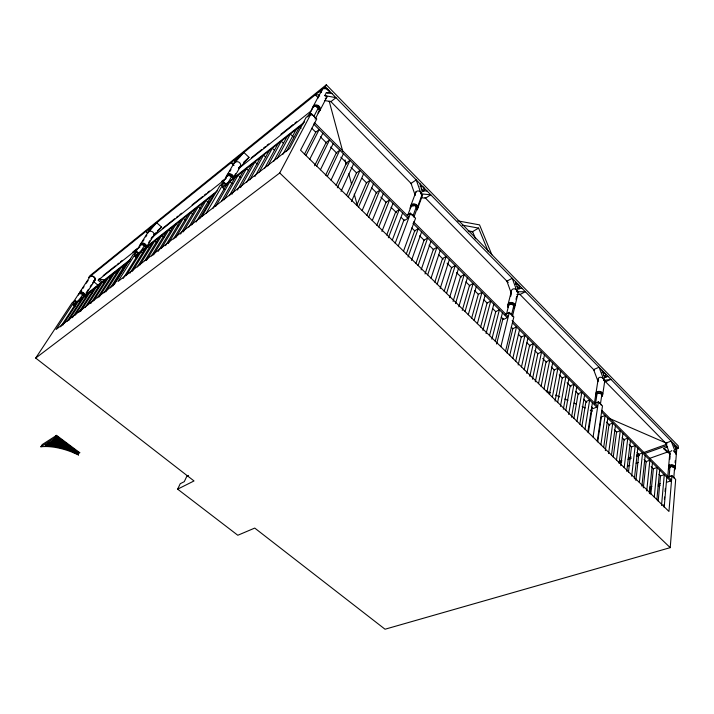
<?xml version="1.0" encoding="UTF-8"?>
<svg xmlns="http://www.w3.org/2000/svg" width="714" height="714" viewBox="0 0 714 714"><rect width="100%" height="100%" fill="white"/><g stroke="black" fill="none" stroke-linecap="round" stroke-linejoin="round"><path stroke-width="1.07" d="M676.069 449.017L678.166 448.267L678.3 445.929L326.316 84.779L90 275.649L88.768 277.541L325.307 86.751L326.316 84.779M415.423 194.717C414.531 190.156 420.484 189.406 421.135 193.86L422.652 194.583L421.742 195.877M515.044 305.69L518.328 292.204L517.177 291.803C516.24 286.707 509.653 288.581 511.456 293.409M675.096 462.717L675.274 460.539M675.81 453.997L675.988 451.819M673.293 450.677L676.096 453.872L676.381 450.293L673.936 443.938M675.301 467.09L676.89 447.473M188.469 475.408L186.845 476.238L184.274 481.664L180.24 483.699L177.643 489.152L237.807 535.259L254.737 528.083L385.042 629.221L670.223 547.647L675.676 479.406L671.936 475.649L669.116 476.595L669.955 466.742M671.936 475.649L668.956 511.465L300.549 150.199L316.748 119.006L311.197 113.437L306.074 117.489L289.545 148.566L118.015 281.477L136.802 251.587L138.489 253.033M673.811 477.523L674.614 467.661M666.805 482.209L670.58 480.959L670.723 479.29L601.857 410.345M667.804 476.167L668.465 468.509M668.607 466.885L669.83 452.747M669.17 466.902L669.348 464.725M669.821 459.281L670.098 456.023M598.046 380.312C597.556 375.734 603.464 376.581 603.982 380.33L604.829 380.446L602.759 394.36M663.743 506.77L663.931 504.602M664.404 499.193L664.6 497.024M665.073 491.616L665.359 488.367M664.216 506.869L666.805 477.184M661.53 505.432L664.279 474.658L660.512 475.935L658.977 474.399M658.183 501.174L660.512 475.935M656.88 499.684L659.656 470.035M654.274 497.123L657.112 467.483L653.346 468.786L650.856 493.99M649.374 493.526L652.444 462.824M650.106 493.865L650.65 488.412M646.732 490.937L649.874 460.253L646.116 461.583L643.35 487.841M641.904 486.198L645.17 455.541M639.36 482.494L642.582 452.953L636.549 455.121M634.362 478.817L637.834 448.205M635.888 480.522L638.816 454.309M631.676 476.184L635.219 445.59L631.462 446.973L628.481 472.061M626.758 471.356L630.426 440.806M624.179 467.616L627.793 438.164L624.036 439.574L620.761 465.706M619.216 462.752L622.956 433.336M616.485 460.075L620.296 430.676L616.548 432.104L613.237 457.103M40.885 446.777L55.255 437.557L56.567 435.361L79.772 452.747L77.817 453.274L78.513 454.952L71.927 452.087A50.096 25.276 26.9 0 0 40.885 446.777L42.206 444.599L56.567 435.361M611.479 455.166L615.423 425.794M608.578 453.551L612.737 423.116L608.997 424.571L605.356 450.614M603.669 447.508L607.819 418.199M600.893 444.777L605.115 415.486L601.375 416.976L597.707 441.886M605.302 377.251L605.624 375.109M597.288 441.181L602.491 405.918L598.412 401.821L595.619 402.973L597.109 393.289M600.456 403.874L601.911 394.182M605.49 381.704L610.943 379.402L603.982 380.33L604.499 376.822L602.045 370.28M591.424 407.06L593.004 408.622L596.734 407.105L596.984 405.472L512.161 320.55M593.075 437.048L598.412 401.821M594.414 403.303L595.744 394.699M595.994 393.102L598.136 379.232M587.836 431.979L592.415 402.785M588.381 432.666L592.317 407.399M585.007 429.203L589.657 400.027L585.926 401.571L581.901 426.383M579.813 424.107L584.605 394.976M576.957 421.305L581.821 392.191L578.099 393.771L573.886 418.529M571.53 417.244L576.725 387.095M568.639 414.415L573.913 384.293L570.2 385.89L565.791 410.595M563.346 409.22L568.772 379.143M560.428 406.364L565.943 376.314L562.23 377.947L557.634 402.598M555.081 401.125L560.749 371.119M552.341 397.171L557.893 368.263L554.18 369.923L549.387 394.512M546.951 391.888L552.654 363.024M543.988 388.978L549.762 360.142L546.067 361.828L541.069 386.363M538.543 383.641L544.479 354.849M535.321 381.767L541.569 351.94L537.874 353.662L532.448 379.196M529.824 376.376L536.232 346.602M526.798 373.413L533.287 343.666L529.601 345.415L524.201 369.825M521.479 366.916L527.905 338.275M518.186 364.979L524.942 335.312L521.256 337.097L515.642 361.436M512.831 358.428L519.497 329.868M509.742 355.402L516.508 326.878L512.831 328.699L507.011 352.966M505.548 351.226L513.848 316.909L509.332 312.384L504.762 314.704M511.59 314.651L513.893 305.235M516.909 294.543L519.988 294.507L525.361 291.714L517.177 291.803L518.007 288.402L515.544 281.655M515.981 299.362L516.74 296.256M514.669 307.243L512.384 316.65A3.588 2.597 12.3 0 0 509.189 313.455M519.078 289.09L519.587 287.019M501.219 317.123L503.575 319.461L507.235 317.614L507.636 316.016L413.558 221.831M500.88 346.638L509.332 312.384M510.697 296.31L511.474 293.204M506.592 313.776L508.93 304.387M496.605 344.023L503.049 318.382M508.047 304.485L511.411 291.035M495.266 341.212L502.451 312.83M491.857 339.177L499.407 309.778L495.748 311.661L489.483 335.785M486.082 333.518L493.811 304.182M482.905 330.412L490.732 301.103L487.082 303.022L480.593 327.066M477.363 323.656L485.083 295.453M474.158 320.515L481.977 292.347L478.335 294.302L471.615 318.266M468.277 314.749L476.274 286.644M465.046 311.572L473.132 283.503L469.5 285.493L462.244 310.42M458.799 306.788L467.375 277.746M455.532 303.584L464.207 274.578L460.584 276.604L453.078 301.442M449.525 297.702L458.397 268.767M446.545 293.427L455.202 265.563L451.587 267.634L444.153 291.339M440.154 288.518L449.329 259.7M437.147 284.226L446.098 256.469L442.493 258.566L434.808 282.191M431.033 278.228L440.172 250.543M427.668 274.917L436.906 247.276L433.318 249.418L425.035 273.962M421.135 269.883L430.926 241.296M418.083 265.528L427.632 238.003L424.045 240.181L415.86 263.609M411.478 260.423L421.59 231.952M408.042 257.049L418.261 228.632L414.682 230.845L406.239 254.175M403.508 251.158L415.566 218.225L410.55 213.191L407.881 214.896L411.255 205.9M414.37 215.905L416.208 210.898M417.172 208.015L421.92 195.127M417.752 208.229L422.492 195.341M413.058 215.708L416.387 206.703M421.242 197.76L425.535 198.162L430.765 194.797L421.135 193.86L422.34 190.611L419.886 183.659M401.25 217.449L404.392 220.581L407.953 218.323L408.524 216.797L314.392 122.558M398.296 246.044L410.55 213.191M410.827 205.605L416.021 191.763M395.172 243.251L404.062 219.662M392.263 240.207L402.634 212.995M388.362 237.771L399.233 209.604L395.69 211.906L386.702 235.022M381.919 231.452L393.012 203.374M378.768 226.981L389.585 199.947L386.042 202.294L376.778 225.294M372.271 220.599L383.293 193.664M368.692 217.092L379.83 190.201L376.305 192.584L366.764 215.476M362.123 210.648L373.476 183.846M358.499 207.105L369.977 180.347L366.469 182.775L356.634 205.552M518.328 292.196L517.828 292.82M351.431 201.58L363.56 173.93M348.209 197.01L360.026 170.396L356.527 172.859L346.406 195.52M341.051 191.414L353.546 163.908M337.356 187.782L349.976 160.338L346.486 162.854L336.071 185.39M331.019 180.16L343.425 153.787M327.289 176.492L339.819 150.181L336.348 152.742L325.629 175.144M320.434 169.78L333.197 143.568M316.659 166.076L329.556 139.917L326.102 142.523L314.588 165.764M309.742 159.284L322.871 133.232M305.922 155.545L319.185 129.555L315.749 132.206L304.405 154.34M315.16 119.122L318.614 112.491M319.908 110.474L327.217 96.435M313.973 116.221L318.435 107.716M325.218 98.8L326.762 97.202L326.325 96.211L324.781 95.596L326.387 92.525L331.974 93.588M177.643 489.152L194.012 480.95L35.7 358.08L279.718 172.975L311.197 113.437M313.312 106.19L319.256 94.998M320.738 92.195L322.219 89.402M308.627 115.463L313.134 106.975M319.649 96.229L319.274 94.962L321.175 91.82L319.024 91.811M286.359 151.591L299.63 126.735L301.112 128.208M282.949 154.233L296.265 129.386M276.97 158.856L290.375 134.027L293.32 136.927M273.614 161.453L287.064 136.633M267.75 165.996L281.28 141.193L283.485 143.344M264.457 168.549L278.032 143.755M259.218 172.056L272.346 148.235L274.542 150.359M254.934 176.465L269.151 150.752M249.793 179.901L263.564 155.161L265.751 157.258M246.616 182.365L260.431 157.633M240.52 187.621L254.934 161.962L257.111 164.033M237.396 190.04L251.855 164.39M231.925 194.27L246.446 168.647L248.615 170.7M229.399 195.698L243.42 171.039M224.026 199.858L238.101 175.225L240.261 177.25M221.554 201.241L235.12 177.581M215.726 206.284L229.899 181.695L232.05 183.694M233.96 176.501L235.566 173.716M238.771 168.147L239.842 166.291M239.94 167.031L238.726 168.388M233.942 177.75L240.886 165.675M212.763 208.577L226.972 184.007M228.426 182.061L231.675 176.438M224.696 189.469L222.554 187.487L223.384 186.059L304.601 121.969M70.847 450.231L69.686 449.365M227.748 175.153L228.828 173.297M229.908 171.449L230.988 169.593M206.284 213.084L224.142 182.391L226.802 184.864M46.535 445.572L46.526 444.545L45.259 445.581L55.103 446.491L65.126 448.883L65.161 447.973L64.215 447.767L64.153 448.606M201.91 216.467L219.832 185.81L224.142 182.391M67.366 447.633L65.474 446.188M227.23 174.832L236.968 158.16M221.983 184.105L226.891 175.689M233.764 163.854L235.665 160.65L240.636 155.045M63.189 448.338L63.269 447.562L62.323 447.357L62.216 448.062M196.127 221.974L211.058 196.546M65.045 445.893L62.716 444.153M199.545 218.805L213.897 194.315M61.975 444.608L60.815 443.742L61.029 444.403M60.306 447.58C60.155 446.562 61.975 446.982 61.261 447.812M191.664 224.919L206.087 200.464L208.202 202.401M58.405 447.125C58.28 446.161 60.083 446.58 59.351 447.357M188.844 227.097L203.294 202.669M61.547 443.278L60.601 442.037M55.594 446.58L55.719 445.92L54.773 445.714L54.666 446.42M58.477 441.993L59.646 441.832L59.646 442.867L58.477 441.993L59.646 442.867M183.346 231.863L198.403 206.524L200.509 208.434M59.208 441.529L58.039 440.663M58.7 442.662L58.7 441.627M56.531 446.768C56.37 445.768 58.182 446.134 57.468 446.946M56.361 440.922L56.352 439.886L57.531 440.752L56.361 440.922L56.352 439.886M56.87 439.779L55.915 438.539L52.782 440.77M55.853 442.046L55.853 441.02L55.853 442.046L54.898 441.841L54.898 440.815L54.898 441.841M53.746 446.286L53.827 445.518L52.89 445.313L52.827 446.152M56.576 441.591L57.745 441.422L57.745 442.457L56.576 441.591L57.745 442.457M57.307 441.127L57.307 440.083M180.571 234.005L195.654 208.693M56.799 442.252L56.799 441.216M54.237 439.842L55.406 439.681L55.63 440.351L54.46 439.476M51.006 445.929L52.095 444.108M175.715 237.771L190.843 212.486L192.941 214.378M51.908 446.018L51.944 445.108L51.006 444.902L51.229 445.563L45.482 445.215M49.891 442.618L51.06 442.457L51.283 443.117L50.114 442.252L47.026 444.456M51.337 441.698L52.506 441.538L52.72 442.198L51.56 441.332M51.783 441.993L52.657 440.538M173.547 238.94L188.139 214.619M168.201 243.581L183.4 218.35L185.488 220.224M48.454 443.537L49.614 443.376L49.837 444.037L48.677 443.171M165.514 245.661L180.74 220.447M158.169 251.337L173.457 226.186M161.382 248.365L176.072 224.125L178.152 225.972M153.546 254.925L168.861 229.81L170.932 231.639M151.511 256.005L166.282 231.836M144.969 260.583L159.222 237.405M146.388 260.458L161.766 235.406L163.827 237.218M139.917 264.983L154.777 240.913L156.83 242.706M137.4 266.929L152.278 242.885M154.876 233.648L146.397 247.294A3.338 2.204 32.1 0 0 143.835 243.269A3.338 2.204 32.1 0 0 140.515 245.054M132.411 271.275L147.887 246.339L149.253 247.517M126.164 275.631L141.113 251.685L142.47 252.854M145.915 247.008L147.048 245.188M148.753 242.457L149.878 240.636M151.011 238.815L152.144 237.003M129.93 273.194L145.433 248.276M123.147 278.442L138.686 253.595M139.899 252.836L144.478 245.518M142.854 241.421L143.996 239.609M145.71 236.887L146.852 235.067M136.722 257.924L135.035 256.478L135.91 255.085L217.306 190.852M112.83 285.957L127.86 262.127M140.667 243.867L150.949 227.525M135.008 253.006L140.185 244.777M147.646 232.764L146.031 231.354L147.593 233.023L154.001 224.928M110.456 287.796L125.503 263.984M103.976 292.811L119.059 269.071M105.726 291.919L121.371 267.241L123.049 268.66M97.595 297.756L112.705 274.078M99.308 296.89L114.99 272.275L116.659 273.676M93.57 300.871L108.698 277.237L110.358 278.63M87.92 304.789L102.495 282.128L104.146 283.503M90.723 303.53L106.44 279.013M85.109 307.422L100.272 283.877M79.04 312.089L94.194 288.67M80.611 311.358L96.381 286.939L98.023 288.304M72.417 317.676L88.197 293.392M75.193 315.07L90.357 291.696L91.99 293.043M67.098 321.336L82.288 298.05M86.171 292.874L88.482 289.313M90.223 286.644L91.383 284.868M92.543 283.092L94.275 280.423M68.624 320.622L84.413 296.372L86.037 297.711M85.457 294.909L95.301 279.799M62.743 325.165L78.558 300.996L80.173 302.317M78.772 300.576L82.86 294.329M74.943 306.422L73.328 305.11L74.22 303.753L130.591 259.28M60.645 326.798L76.46 302.647M35.7 358.08L72.096 302.843L75.193 300.389L77.603 302.361A3.151 1.901 31.6 0 0 75.443 301.326M73.64 301.62L78.924 293.597M79.477 292.66L89.991 276.684A3.079 1.919 32.1 0 1 94.48 277.264A3.079 1.919 32.1 0 1 93.891 280.54M79.923 292.918L81.682 290.259M82.842 288.483L84.011 286.707M86.349 283.155L88.099 280.495M75.193 300.389L56.067 329.484L114.41 284.27L133.223 254.416L136.802 251.587M670.526 451.65L671.687 450.596M147.593 233.023L156.687 222.759L161.569 227.07L152.493 237.307C157.089 233.282 150.154 228.498 147.655 233.023M154.349 234.326L155.643 232.862M157.589 230.676L161.569 227.07M233.897 163.684L243.867 152.439L249.007 157.339L239.065 168.558C243.769 164.595 237.467 158.463 233.897 163.684L231.077 162.756L233.996 165.505M243.644 162.319L249.007 157.339M605.151 377.144L603.321 374.796M604.829 380.446L604.205 380.883M148.673 229.221L149.467 230.042L150.333 229.23M235.745 161.15L235.504 160.65L236.611 159.766M103.2 275.595L115.4 265.894M117.15 264.51L118.89 263.118M120.63 261.735L122.371 260.351M132.831 252.033L137.186 248.57M162.453 228.471L174.653 218.77M176.403 217.386L178.143 216.003M179.883 214.619L181.624 213.227M192.084 204.918L202.544 196.6M204.284 195.217L206.025 193.824M207.765 192.441L209.514 191.057M221.706 181.356L223.455 179.964M239.136 167.495L240.877 166.112M251.337 157.794L261.797 149.476M263.537 148.093L265.278 146.709M267.018 145.317L268.767 143.933M280.959 134.232L293.159 124.531M294.909 123.147L296.649 121.764M139.926 246.99L98.086 280.236L101.504 283.092M152.136 237.289L226.24 178.411M238.449 168.709L311.679 110.518M73.328 305.11L129.716 260.664M135.035 256.478L215.601 192.967M222.554 187.487L302.968 124.102M45.259 445.581L55.692 438.905M471.883 232.05L478.585 228.096L488.322 251.73M605.258 377.527L607.989 376.367L604.499 376.822M618.761 461.521L621.894 460.387M628.177 458.129L631.319 457.005M643.867 452.489L666.894 444.206M618.592 462.931L621.733 461.797M628.017 459.548L631.158 458.415M636.388 456.541L639.53 455.416M644.769 453.533L666.76 445.643M670.062 453.738L667.197 452.149L663.565 448.463L667.652 447M627.704 466.135L629.81 465.394M636.112 463.163L638.218 462.413M649.785 458.317L667.652 451.989M649.767 487.109L651.873 486.404M658.201 484.297L660.316 483.592M649.606 488.76L651.712 488.064M658.049 485.957L660.164 485.252M321.175 91.82L320.943 92.615M516.82 286.341L518.007 288.402L522.104 288.376M319.551 94.873L315.285 94.828L318.328 97.916M518.007 288.402L519.149 288.804M421.171 188.523L422.34 190.611L427.151 191.102M52.131 445.652L53.05 445.786M53.969 445.92L54.889 446.063M105.44 280.049L98.844 279.058L102.272 281.914M468.214 230.863L472.597 231.631L475.551 238.815M324.808 100.549L330.903 101.656L335.964 97.666L324.781 95.596M462.253 225.133L478.585 228.096M457.656 220.84L479.54 224.883L491.866 254.782M422.34 190.611L423.598 191.004M55.817 446.214L56.745 446.402M57.682 446.58L58.619 446.759M56.138 440.252L57.093 440.458M56.576 440.556L57.531 440.752M54.683 441.181L55.63 441.386M55.121 441.475L56.067 441.68M57.013 441.886L57.968 442.091M58.914 442.296L59.86 442.501M59.574 446.991L60.52 447.214M61.475 447.446L62.439 447.696M63.403 447.973L64.367 448.24M326.387 92.525L327.913 93.15M234.246 160.204L235.665 160.65M65.34 448.517L71.828 450.802M65.126 448.883L72.542 451.498M546.451 391.12L550.53 392.887M555.635 395.101L559.722 396.877M564.828 399.09L567.889 400.42M574.011 403.08L576.055 403.963M582.178 406.623L585.248 407.953M590.344 410.166L592.388 411.05M609.747 418.582L666.912 443.385M77.897 451.935L79.772 452.747M663.565 448.463L669.83 452.48M55.406 437.039L77.737 453.747M55.281 437.343L77.978 454.318M55.255 437.557L78.513 454.952M54.523 438.03L75.3 453.56M56.21 435.79L78.87 452.756M55.888 436.236L78.201 452.935M55.612 436.656L77.817 453.274M93.909 281.807L98.184 285.368M279.718 172.975L670.223 547.647M311.777 128.243L315.704 132.161M320.407 136.856L326.691 143.112M330.618 147.022L336.892 153.287M340.819 157.196L347.093 163.461M351.02 167.371L356.518 172.85M362.007 178.33L366.719 183.025M371.432 187.72L376.921 193.191M380.848 197.109L386.336 202.589M391.049 207.283L396.547 212.754M411.782 227.953L414.923 231.077M419.627 235.772L424.33 240.466M429.043 245.161L433.746 249.855M438.458 254.541L443.162 259.236M447.089 263.145L451.792 267.839M456.496 272.534L461.208 277.228M465.912 281.923L469.839 285.832M474.542 290.527L478.469 294.436M483.958 299.907L487.1 303.039M492.589 308.51L495.73 311.643M511.242 327.119L512.822 328.681M518.319 334.17L521.461 337.303M526.968 342.791L530.109 345.924M534.831 350.628L537.972 353.76M542.694 358.464L546.621 362.382M551.333 367.085L554.483 370.218M559.196 374.921L562.346 378.063M567.059 382.758L570.986 386.685M575.707 391.379L578.849 394.521M583.57 399.224L586.712 402.357M606.498 422.081L609.631 425.205M614.326 429.89L616.682 432.229M622.162 437.7L624.509 440.038M629.212 444.724L631.56 447.071M637.04 452.533L639.396 454.88M644.09 459.566L646.438 461.904M651.141 466.59L653.489 468.937M313.633 124.004L407.953 218.323M412.995 223.366L507.235 317.614M512.554 322.933L596.734 407.105M601.616 411.987L670.58 480.959M330.502 101.236L411.701 184.06M424.973 197.6L508.216 282.494M519.453 293.954L594.414 370.405M605.347 381.562L666.251 443.68M325.307 86.751L678.166 448.267M675.863 449.231L676.381 450.293M676.096 453.872L671.196 441.127L665.698 443.108L670.178 454.836M603.982 380.33L599.064 367.219L593.611 369.593L598.118 381.642M517.177 291.803L512.25 278.281L506.895 281.146L511.411 293.579M421.135 193.86L416.235 179.91L411.023 183.373L415.191 195.279M67.58 447.259L67.794 447.928M329.172 101.093L342.72 151.35M345.023 159.9L346.174 164.184M348.771 173.805L351.654 184.498M354.251 194.119L357.134 204.82M307.725 116.846A3.981 3.195 32 0 1 310.287 114.82M311.259 114.847A3.981 3.195 32 0 1 315.017 117.881M134.491 254.639A3.374 2.204 31.9 0 1 136.249 252.586M137.829 252.863A3.374 2.204 31.9 0 1 138.614 253.238M73.194 302.495A3.151 1.901 31.6 0 1 74.738 301.272M667.956 477.318A3.4 2.071 6.7 0 1 671.66 476.479M672.499 476.711A3.4 2.071 6.7 0 1 674.364 478.594M78.531 295.043A3.133 1.901 31.7 0 1 81.084 293.383A3.133 1.901 31.7 0 1 84.154 296.631M79.718 293.713A2.606 1.589 31.7 0 1 81.432 293.847M82.048 294.141A2.606 1.589 31.7 0 1 83.627 295.98M79.861 293.802A2.606 1.589 31.7 0 1 82.61 292.66A2.606 1.589 31.7 0 1 84.163 295.855M90.696 276.621A2.561 1.598 32.1 0 1 92.784 276.532M93.391 276.827A2.561 1.598 32.1 0 1 94.935 278.656M94.855 279.54A2.561 1.598 32.1 0 1 94.587 279.861M79.397 293.713A3.124 1.901 31.7 0 1 82.333 292.187A3.124 1.901 31.7 0 1 84.877 295.801M313.58 107.18A3.275 2.66 32.3 0 1 317.703 105.895A3.275 2.66 32.3 0 1 319.363 110.117M316.579 107.118A3.284 2.66 32.3 0 1 317.337 107.511M318.007 108.046A3.284 2.66 32.3 0 1 318.524 108.706M318.863 109.429A3.284 2.66 32.3 0 1 318.997 110.17M323.844 88.875A3.213 2.651 33.1 0 1 324.575 88.697M325.361 88.706A3.213 2.651 33.1 0 1 326.164 88.911M326.905 89.295A3.213 2.651 33.1 0 1 328.065 90.473M312.143 109.215A3.936 3.186 32.3 0 1 315.097 106.306A3.936 3.186 32.3 0 1 319.345 109.063A3.936 3.186 32.3 0 1 317.855 112.919M312.884 107.814A3.936 3.186 32.3 0 1 315.838 104.904A3.936 3.186 32.3 0 1 320.077 107.662A3.936 3.186 32.3 0 1 318.587 111.518M321.791 91.017A3.856 3.177 33.1 0 1 325.834 88.241A3.856 3.177 33.1 0 1 329.02 92.865M669.304 467.349A2.802 1.731 6.5 0 1 672.151 465.26A2.802 1.731 6.5 0 1 674.453 467.938M669.072 468.072A2.811 1.731 6.5 0 1 669.313 467.661M669.714 467.313A2.811 1.731 6.5 0 1 670.928 466.902M672.374 466.947A2.811 1.731 6.5 0 1 674.15 467.813M674.471 468.25A2.811 1.731 6.5 0 1 674.605 468.705M668.634 469.053A3.365 2.08 6.5 0 1 670.214 466.661A3.365 2.08 6.5 0 1 674.444 467.5A3.365 2.08 6.5 0 1 674.328 470.169M669.161 467.938A3.365 2.08 6.5 0 1 669.866 465.207A3.365 2.08 6.5 0 1 674.382 465.715A3.365 2.08 6.5 0 1 674.462 468.545M674.141 445.714A2.758 1.74 6 0 1 676.336 447.455M674.257 445.375A3.311 2.088 6 0 1 676.542 448.508M141.015 245.143A2.785 1.839 32.1 0 1 144.112 243.795A2.785 1.839 32.1 0 1 145.602 247.374M140.14 245.973A2.785 1.839 32.1 0 1 140.292 245.509M140.604 245.143A2.785 1.839 32.1 0 1 141.06 244.893M142.264 244.831A2.785 1.839 32.1 0 1 144.174 245.759M144.665 246.259A2.785 1.839 32.1 0 1 145.013 246.812M139.632 245.777A3.347 2.204 32.1 0 1 142.987 244.625A3.347 2.204 32.1 0 1 145.736 248.097M151.27 228.275A2.74 1.847 32.5 0 1 151.734 227.436M150.788 228.721A3.284 2.213 32.5 0 1 152.546 226.65M407.275 215.423A3.748 2.918 20.1 0 1 410.978 214.53A3.748 2.918 20.1 0 1 413.95 217.199M411.273 206.444A3.088 2.428 20.1 0 1 415.164 204.65A3.088 2.428 20.1 0 1 416.851 208.559M411.166 206.757A3.088 2.428 20.1 0 1 411.666 206.319M412.308 206.025A3.088 2.428 20.1 0 1 413.834 205.927M415.95 206.989A3.088 2.428 20.1 0 1 416.405 207.578M416.681 208.22A3.088 2.428 20.1 0 1 416.628 209.497M410.211 208.622A3.713 2.918 20.1 0 1 414.334 205.534A3.713 2.918 20.1 0 1 416.815 210.38M410.764 207.14A3.704 2.918 20.1 0 1 412.87 203.99A3.704 2.918 20.1 0 1 417.324 205.677A3.704 2.918 20.1 0 1 416.762 209.416M420.251 186.595A3.034 2.428 20 0 1 421.028 186.622M423.804 188.889A3.034 2.428 20 0 1 423.75 190.165M420.118 186.095A3.641 2.91 20 0 1 423.821 187.72A3.641 2.91 20 0 1 423.92 191.04M505.521 314.776A3.588 2.597 12.3 0 1 508.261 313.384M508.663 305.155A2.963 2.169 12.1 0 1 512.215 303.013A2.963 2.169 12.1 0 1 513.928 306.592M508.779 305.128A2.963 2.169 12.2 0 1 509.305 304.762M509.957 304.521A2.963 2.169 12.2 0 1 511.456 304.485M512.197 304.691A2.963 2.169 12.2 0 1 512.875 305.021M513.839 305.994A2.963 2.169 12.2 0 1 514.062 306.565M507.966 307.404A3.561 2.597 12.2 0 1 509.18 304.271A3.561 2.597 12.2 0 1 513.687 305.048A3.561 2.597 12.2 0 1 514.026 308.448M508.082 305.173A3.552 2.597 12.1 0 1 512.349 302.602A3.552 2.597 12.1 0 1 514.401 306.895M515.686 284.234A2.91 2.169 11.7 0 1 517.168 284.484M518.775 285.778A2.91 2.169 11.7 0 1 519.016 286.921M515.588 283.797A3.49 2.597 11.7 0 1 519.087 285.323A3.49 2.597 11.7 0 1 518.944 288.233M594.503 403.812A3.481 2.303 8.5 0 1 597.288 402.669M599.064 402.999A3.481 2.303 8.5 0 1 601.099 405.052M596.538 393.709A2.874 1.928 8.2 0 1 600.179 391.932A2.874 1.928 8.2 0 1 601.59 395.119M596.288 395.306A2.874 1.928 8.3 0 1 596.52 394.333M597.448 393.628A2.874 1.928 8.3 0 1 598.1 393.441M599.573 393.45A2.874 1.928 8.3 0 1 600.287 393.646M600.929 393.967A2.874 1.928 8.3 0 1 601.973 395.351A3.445 2.312 8.2 0 0 601.75 392.245A3.445 2.312 8.2 0 0 597.127 391.799A3.445 2.312 8.2 0 0 596.609 394.878M595.94 395.913A3.445 2.312 8.3 0 1 599.216 393.012A3.445 2.312 8.3 0 1 602.268 396.52M602.732 372.619A2.82 1.928 7.8 0 1 604.062 373.119M601.938 372.164A3.391 2.312 7.8 0 1 605.258 373.601A3.391 2.312 7.8 0 1 604.91 376.153M221.26 185.292A3.677 2.677 32.1 0 1 223.42 183.578M224.294 183.623A3.677 2.677 32.1 0 1 226.043 184.283M227.534 175.698A3.034 2.231 32.4 0 1 231.488 174.85A3.034 2.231 32.4 0 1 232.505 178.795M227.329 176.099A3.034 2.231 32.4 0 1 227.864 175.805M228.516 175.662A3.034 2.231 32.4 0 1 229.979 175.894M230.684 176.242A3.034 2.231 32.4 0 1 231.318 176.724M226.142 177.616A3.641 2.677 32.4 0 1 229.631 175.296A3.641 2.677 32.4 0 1 232.871 179.419M226.954 176.233A3.641 2.677 32.4 0 1 230.881 174.046A3.641 2.677 32.4 0 1 233.407 178.678M236.709 158.811A3.57 2.677 32.9 0 1 239.69 157.125M53.952 440.609L53.006 440.404L54.175 441.279L53.952 440.609M60.083 443.171L59.128 442.966L60.297 443.831L60.083 443.171M54.175 442.305L53.229 442.1L54.398 442.975L54.175 442.305M56.067 442.716L55.121 442.51L56.29 443.385L56.067 442.716M57.968 443.126L57.022 442.921L58.182 443.796L57.968 443.126M52.729 443.233L51.783 443.028L52.952 443.894L52.729 443.233M54.621 443.635L53.675 443.43L54.835 444.304L54.621 443.635M56.513 444.046L55.567 443.84L56.727 444.715L56.513 444.046M58.405 444.456L57.459 444.251L58.619 445.117L58.405 444.456M60.297 444.867L59.351 444.661L60.511 445.527L60.297 444.867M62.198 445.277L61.243 445.072L62.413 445.938L62.198 445.277M64.09 445.688L63.144 445.482L64.305 446.348L64.09 445.688M51.283 444.144L50.337 443.947L51.506 444.813L51.283 444.144M53.166 444.554L52.229 444.349L53.389 445.215L53.166 444.554M55.058 444.965L54.112 444.76L55.281 445.625L55.058 444.965M56.95 445.375L56.004 445.17L57.165 446.036L56.95 445.375M58.843 445.786L57.896 445.581L59.057 446.446L58.843 445.786M60.735 446.196L59.789 445.991L60.949 446.857L60.735 446.196M62.627 446.607L61.681 446.402L62.841 447.267L62.627 446.607M64.519 447.009L63.573 446.803L64.733 447.678L64.519 447.009M66.42 447.419L65.465 447.214L66.634 448.089L66.42 447.419M48.186 444.295L47.24 444.09L48.409 444.956L48.186 444.295M49.846 445.063L48.9 444.858L50.069 445.723L49.846 445.063M66.839 448.749L65.893 448.544L67.054 449.409L66.839 448.749M68.74 449.16L67.794 448.954L68.946 449.82L68.74 449.16"/></g></svg>
